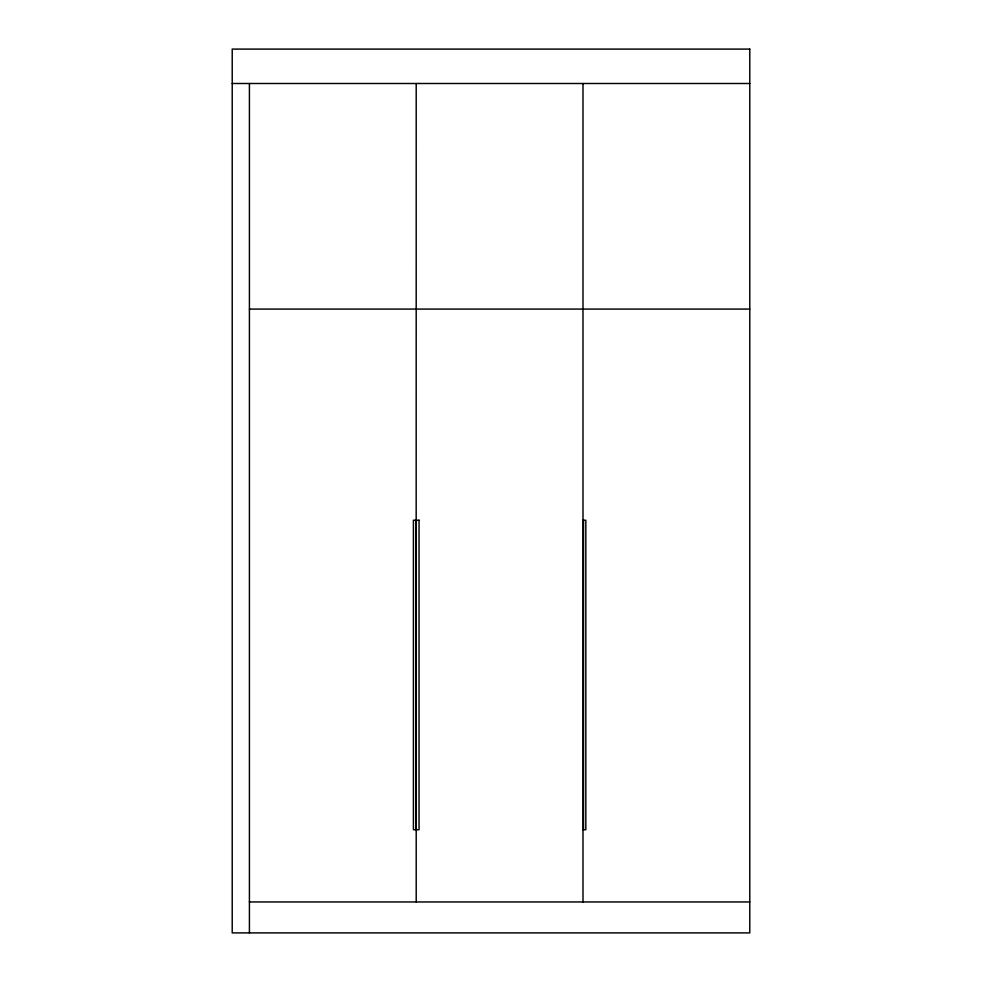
<?xml version="1.0" encoding="UTF-8"?>
<svg xmlns="http://www.w3.org/2000/svg" width="982" height="982" viewBox="0 0 982 982"><rect width="100%" height="100%" fill="white"/><g stroke="black" fill="none" stroke-linecap="round" stroke-linejoin="round"><path stroke-width="1.47" d="M232.218 83.495L749.782 83.495M249.416 309.085L749.782 309.085M583.087 520.227L585.837 520.227L585.837 829.729L583.087 829.729M249.416 901.955L749.782 901.955M583.529 520.227L583.529 829.729M582.989 83.495L582.989 901.955M416.294 520.227L416.294 829.729M416.208 83.495L416.159 829.729M416.208 829.95L416.208 901.955M249.416 83.495L249.416 932.9M749.782 49.1L232.218 49.1L232.218 932.9L749.782 932.9L749.782 49.1M419.044 520.227L413.41 520.227L413.41 829.729L419.044 829.729L419.044 520.227"/></g></svg>
